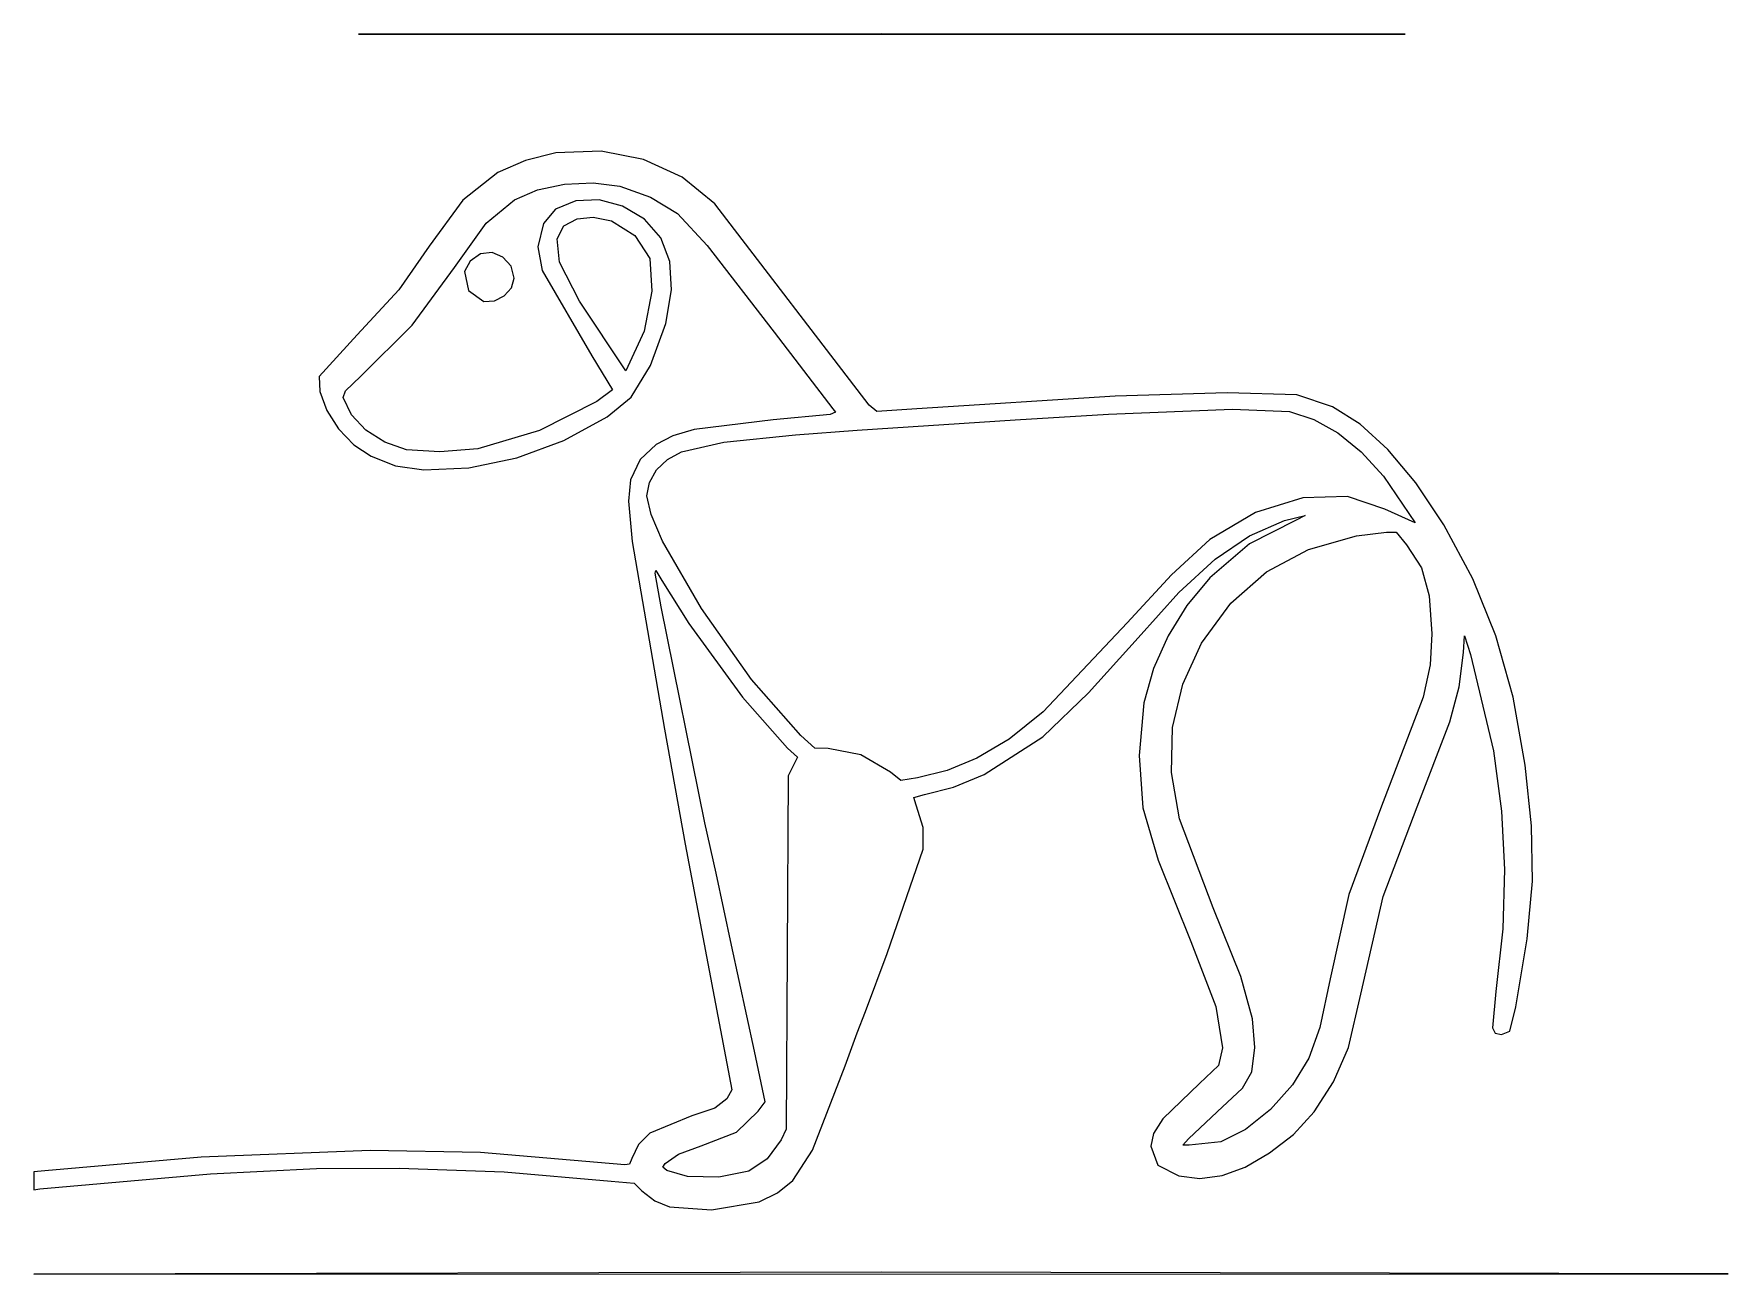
# Model space of a CAD drawing. Extents: x 0 to 60, y 7.5 to 51.4.
import ezdxf

# ---------------------------------------------------------------- set-up
doc = ezdxf.new("R2010")
doc.units = 0

msp = doc.modelspace()

# ---------------------------------------------------------------- linework, layer by layer
at = {"layer": 'Layer 1'}
for p, q in [((11.759194, 51.427693), (11.49045, 51.4266)), ((11.49045, 51.4266), (11.535239, 51.425458)), ((11.535239, 51.425458), (15.0034, 51.4206)), ((13.206538, 51.429696), (11.759194, 51.427693)), ((30.0003, 51.433831), (13.206538, 51.429696)), ((15.0034, 51.4206), (15.0035, 51.4206)), ((15.0035, 51.4206), (45.0369, 51.4206)), ((46.806484, 51.429696), (30.0003, 51.433831)), ((45.0369, 51.4206), (48.490495, 51.425458)), ((48.259836, 51.427693), (46.806484, 51.429696)), ((48.531859, 51.4266), (48.259836, 51.427693)), ((48.490495, 51.425458), (48.531859, 51.4266)), ((17.395742, 46.947746), (16.42578, 46.53181)), ((18.4699, 47.2198), (17.395742, 46.947746)), ((20.074296, 47.278224), (18.469879, 47.219825)), ((18.469879, 47.219825), (18.4699, 47.2198)), ((21.580722, 46.987461), (20.074296, 47.278224)), ((22.940785, 46.36304), (21.580722, 46.987461)), ((16.42578, 46.53181), (15.186238, 45.550266)), ((24.106109, 45.420465), (22.940785, 46.36304)), ((17.007909, 45.559356), (17.81973, 45.909346)), ((17.81973, 45.909346), (18.784115, 46.116694)), ((18.784115, 46.116694), (19.793153, 46.167755)), ((19.793153, 46.167755), (20.738929, 46.048887)), ((20.738929, 46.048887), (21.824665, 45.65693)), ((21.824665, 45.65693), (22.776439, 45.076439)), ((15.186238, 45.550266), (13.99135, 43.91877)), ((16.010653, 44.739064), (17.007909, 45.559356)), ((18.463275, 45.228593), (18.033281, 44.719216)), ((19.185995, 45.525351), (18.463275, 45.228593)), ((20.002984, 45.55853), (19.185995, 45.525351)), ((20.837339, 45.337435), (20.002984, 45.55853)), ((21.612155, 44.871367), (20.837339, 45.337435)), ((22.776439, 45.076439), (23.829098, 43.94853)), ((29.570339, 38.295795), (24.106109, 45.420465)), ((14.884399, 43.164626), (16.010653, 44.739064)), ((18.033281, 44.719216), (17.841438, 43.89892)), ((18.516213, 44.18338), (18.759325, 44.641489)), ((18.759325, 44.641489), (19.230664, 44.891216)), ((19.230664, 44.891216), (19.796271, 44.945792)), ((19.796271, 44.945792), (20.441264, 44.811833)), ((20.441264, 44.811833), (20.44126, 44.81183)), ((20.44126, 44.81183), (21.266517, 44.298319)), ((22.187685, 44.213661), (21.612155, 44.871367)), ((13.99135, 43.91877), (12.918846, 42.378234)), ((17.841438, 43.89892), (17.986974, 43.065393)), ((18.600558, 43.356466), (18.516213, 44.18338)), ((21.266517, 44.298319), (21.80401, 43.48216)), ((22.505219, 43.380444), (22.187685, 44.213661)), ((23.829098, 43.94853), (26.196539, 40.875729)), ((15.444178, 43.387108), (15.241585, 43.025747)), ((15.8105, 43.6542), (15.444178, 43.387108)), ((16.21982, 43.695543), (15.8105, 43.654196)), ((15.8105, 43.654196), (15.8105, 43.6542)), ((16.604333, 43.528506), (16.21982, 43.695543)), ((16.889617, 43.207664), (16.604333, 43.528506)), ((17.00125, 42.787593), (16.889617, 43.207664)), ((19.310048, 41.97387), (18.600558, 43.356466)), ((21.80401, 43.48216), (21.877605, 42.324484)), ((22.564757, 42.369856), (22.505219, 43.380444)), ((13.386865, 41.122162), (14.884399, 43.164626)), ((15.241585, 43.025747), (15.388775, 42.355122)), ((16.902538, 42.448249), (17.00125, 42.787593)), ((17.986974, 43.065393), (19.753254, 40.035593)), ((12.918846, 42.378234), (11.44446, 40.78312)), ((15.388775, 42.355122), (15.92296, 41.967297)), ((15.92296, 41.967297), (16.300755, 41.990347)), ((16.300755, 41.990347), (16.64816, 42.166582)), ((16.64816, 42.166582), (16.902538, 42.448249)), ((21.877605, 42.324484), (21.598936, 40.90881)), ((22.366298, 41.180037), (22.564757, 42.369856)), ((20.950638, 39.51298), (19.310048, 41.97387)), ((11.44446, 40.78312), (10.09494, 39.30791)), ((11.556909, 39.307916), (13.386865, 41.122162)), ((21.598936, 40.90881), (20.950638, 39.51298)), ((21.823021, 39.701518), (22.366298, 41.180037)), ((26.196539, 40.875729), (28.273739, 38.170079)), ((19.753254, 40.035593), (20.474321, 38.831613)), ((21.135858, 38.580227), (21.823021, 39.701518)), ((10.09494, 39.30791), (10.121401, 38.778687)), ((11.024378, 38.805981), (11.556909, 39.307916)), ((10.121401, 38.778687), (10.364616, 38.106511)), ((10.948302, 38.567004), (11.024378, 38.805981)), ((11.238135, 37.956639), (10.948302, 38.567004)), ((19.925252, 38.42808), (17.896015, 37.391962)), ((20.474321, 38.831613), (19.925252, 38.42808)), ((20.289101, 37.879006), (21.135858, 38.580227)), ((38.269451, 38.606713), (31.257241, 38.170104)), ((42.238621, 38.725788), (38.269451, 38.606713)), ((44.699507, 38.664597), (42.238621, 38.725788)), ((45.969641, 38.236257), (44.699507, 38.664597)), ((10.364616, 38.106511), (10.782103, 37.454801)), ((11.748752, 37.410154), (11.238135, 37.956639)), ((18.758798, 37.042273), (20.289101, 37.879006)), ((28.189395, 37.969139), (26.170079, 37.773162)), ((28.37669, 38.051313), (28.189395, 37.969139)), ((28.273739, 38.170079), (28.37669, 38.051313)), ((29.834951, 38.070875), (29.570339, 38.295795)), ((31.257241, 38.170104), (29.834951, 38.070875)), ((34.730331, 37.773156), (38.037981, 37.971615)), ((38.037981, 37.971615), (42.423921, 38.156843)), ((42.423921, 38.156843), (44.441581, 38.064229)), ((44.44156, 38.06423), (45.308576, 37.788558)), ((44.441581, 38.064229), (44.44156, 38.06423)), ((45.308576, 37.788558), (46.158227, 37.312567)), ((46.946532, 37.624862), (45.969641, 38.236257)), ((10.782103, 37.454801), (11.322387, 36.891156)), ((12.418137, 36.979025), (11.748752, 37.410154)), ((17.896015, 37.391962), (15.717932, 36.7478)), ((22.610849, 37.211275), (22.028909, 36.899944)), ((23.375122, 37.435782), (22.610849, 37.211275)), ((26.170079, 37.773162), (23.375122, 37.435782)), ((24.426183, 36.990072), (26.957361, 37.243933)), ((26.957361, 37.243933), (29.140411, 37.409315)), ((29.140411, 37.409315), (34.730331, 37.773156)), ((46.158227, 37.312567), (46.983073, 36.641837)), ((47.925286, 36.728802), (46.946532, 37.624862)), ((11.322387, 36.891156), (11.933991, 36.483177)), ((13.184272, 36.714724), (12.418137, 36.979025)), ((14.369238, 36.641955), (13.184272, 36.714724)), ((15.717932, 36.7478), (14.369238, 36.641955)), ((17.091435, 36.429428), (18.758798, 37.042273)), ((22.028909, 36.899944), (21.461648, 36.369894)), ((22.426607, 36.374745), (22.922031, 36.641942)), ((22.922031, 36.641942), (24.426183, 36.990072)), ((46.983073, 36.641837), (47.77567, 35.78195)), ((48.910242, 35.541255), (47.925286, 36.728802)), ((11.933991, 36.483177), (12.80473, 36.145797)), ((12.80473, 36.145797), (13.799501, 36.006876)), ((13.799501, 36.006876), (15.400505, 36.073339)), ((15.400505, 36.073339), (17.091435, 36.429428)), ((21.461648, 36.369894), (21.122614, 35.656274)), ((21.788024, 35.56003), (22.039715, 36.002738)), ((22.039715, 36.002738), (22.426607, 36.374745)), ((21.122614, 35.656274), (21.045505, 34.89965)), ((21.698201, 35.080732), (21.788024, 35.56003)), ((47.77567, 35.78195), (48.88704, 34.12813)), ((49.905741, 34.055397), (48.910242, 35.541255)), ((21.045505, 34.89965), (21.180498, 33.463307)), ((21.845327, 34.420312), (21.698201, 35.080732)), ((44.918694, 35.012924), (43.244095, 34.497551)), ((46.495303, 35.059438), (44.918694, 35.012924)), ((47.82198, 34.611046), (46.495303, 35.059438)), ((22.251301, 33.481275), (21.845327, 34.420312)), ((43.244095, 34.497551), (41.62345, 33.539366)), ((44.653203, 34.207546), (43.026669, 33.386423)), ((43.030389, 33.668293), (44.269516, 34.207546)), ((44.269516, 34.207546), (44.992238, 34.39112)), ((44.992238, 34.39112), (44.653203, 34.207546)), ((48.88704, 34.12813), (47.82198, 34.611046)), ((41.808627, 32.840657), (43.030389, 33.668293)), ((45.118591, 33.188147), (46.816449, 33.665066)), ((46.816449, 33.665066), (47.874899, 33.797372)), ((47.874899, 33.797372), (48.218894, 33.803988)), ((48.218894, 33.803988), (48.582735, 33.354148)), ((50.932249, 32.149467), (49.905741, 34.055397)), ((21.180498, 33.463307), (22.319984, 26.824864)), ((23.627385, 31.096669), (22.251301, 33.481275)), ((41.62345, 33.539366), (40.267317, 32.29321)), ((43.026669, 33.386423), (41.623403, 32.183266)), ((43.627874, 32.389973), (45.118591, 33.188147)), ((48.582735, 33.354148), (48.58273, 33.35414)), ((48.58273, 33.35414), (49.111953, 32.540459)), ((21.989255, 32.348633), (22.0091, 32.442074)), ((22.0091, 32.442074), (22.227405, 32.084021)), ((40.522368, 31.659518), (41.808627, 32.840657)), ((42.360426, 31.281705), (43.627874, 32.389973)), ((49.111953, 32.540459), (49.384007, 31.540724)), ((22.200944, 31.157883), (21.989255, 32.348633)), ((22.227405, 32.084021), (23.186622, 30.562501)), ((40.267317, 32.29321), (38.69288, 30.595566)), ((41.623403, 32.183266), (40.810963, 31.202549)), ((51.742313, 30.135008), (50.932249, 32.149467)), ((39.089746, 30.059756), (40.522368, 31.659518)), ((40.810963, 31.202549), (40.144886, 30.127564)), ((41.332369, 29.874506), (42.360426, 31.281705)), ((49.384007, 31.540724), (49.482409, 30.198649)), ((23.748924, 23.517223), (22.200944, 31.157883)), ((25.401626, 28.585546), (23.627385, 31.096669)), ((38.69288, 30.595566), (35.723444, 27.43842)), ((23.186622, 30.562501), (23.18663, 30.56249)), ((23.18663, 30.56249), (25.076123, 27.955237)), ((37.323464, 28.111551), (39.089746, 30.059756)), ((40.144886, 30.127564), (39.632614, 28.975677)), ((49.482409, 30.198649), (49.422355, 29.107539)), ((50.60035, 29.537147), (50.640042, 30.132523)), ((50.640042, 30.132523), (50.851731, 29.470994)), ((52.355158, 27.955581), (51.742313, 30.135008)), ((40.661538, 28.416245), (41.332369, 29.874506)), ((50.450679, 28.319936), (50.60035, 29.537147)), ((50.851731, 29.470994), (51.658796, 26.064124)), ((39.632614, 28.975677), (39.281593, 27.764256)), ((49.422355, 29.107539), (49.170664, 27.95441)), ((27.149201, 26.606542), (25.401626, 28.585546)), ((40.307, 26.886046), (40.661538, 28.416245)), ((50.117434, 27.082877), (50.450679, 28.319936)), ((25.076123, 27.955237), (26.67289, 26.15671)), ((35.715946, 26.560266), (37.323464, 28.111551)), ((39.281593, 27.764256), (39.126134, 25.897917)), ((49.170664, 27.95441), (47.663209, 24.013349)), ((52.790011, 25.554747), (52.355158, 27.955581)), ((35.723444, 27.43842), (34.518738, 26.472586)), ((48.966374, 24.079537), (50.117434, 27.082877)), ((22.319984, 26.824864), (23.047666, 22.756464)), ((27.638732, 26.156702), (27.149201, 26.606542)), ((34.518738, 26.472586), (33.37419, 25.799476)), ((33.63875, 25.222324), (35.715946, 26.560266)), ((40.269995, 25.29383), (40.307, 26.886046)), ((26.67289, 26.15671), (27.030116, 25.832561)), ((27.030116, 25.832561), (26.864734, 25.501796)), ((28.115033, 26.143472), (27.638732, 26.156702)), ((29.269404, 25.92434), (28.115033, 26.143472)), ((30.324543, 25.30333), (29.269404, 25.92434)), ((33.37419, 25.799476), (32.32236, 25.360386)), ((39.126134, 25.897917), (39.248517, 24.046466)), ((51.658796, 26.064124), (51.943046, 23.930899)), ((26.864734, 25.501796), (26.692736, 25.177647)), ((30.688384, 25.005642), (30.324543, 25.30333)), ((32.32236, 25.360386), (31.27053, 25.104871)), ((32.549295, 24.770417), (33.63875, 25.222324)), ((40.551765, 23.649516), (40.269995, 25.29383)), ((53.013586, 23.404259), (52.790011, 25.554747)), ((26.692736, 25.177647), (26.65966, 18.919587)), ((31.27053, 25.104871), (30.688384, 25.005642)), ((31.521856, 24.509526), (32.549295, 24.770417)), ((31.147265, 24.411124), (31.521856, 24.509526)), ((31.224168, 24.13907), (31.147265, 24.411124)), ((31.477203, 23.34606), (31.224168, 24.13907)), ((39.248517, 24.046466), (39.78849, 22.192532)), ((47.663209, 24.013349), (46.546876, 20.981066)), ((47.761562, 20.910812), (48.966374, 24.079537)), ((24.145841, 21.731093), (23.748924, 23.517223)), ((41.735905, 20.500636), (40.551765, 23.649516)), ((51.943046, 23.930899), (52.052405, 21.858453)), ((53.040564, 21.449131), (53.013586, 23.404259)), ((31.482164, 22.57786), (31.477203, 23.34606)), ((23.047666, 22.756464), (24.708106, 14.063974)), ((30.198794, 18.88653), (31.482164, 22.57786)), ((39.78849, 22.192532), (40.948647, 19.316536)), ((24.69491, 19.184203), (24.145841, 21.731093)), ((52.052405, 21.858453), (51.988113, 19.75872)), ((52.85792, 19.408418), (53.040564, 21.449131)), ((42.717448, 18.06952), (41.735905, 20.500636)), ((46.546876, 20.981066), (45.877079, 17.993439)), ((46.968554, 17.444397), (47.761562, 20.910812)), ((40.948647, 19.316536), (41.83096, 17.006972)), ((51.988113, 19.75872), (51.75141, 17.543634)), ((52.452631, 17.001177), (52.85792, 19.408418)), ((25.501975, 15.433333), (24.69491, 19.184203)), ((26.65966, 18.919587), (26.626583, 12.668137)), ((29.43142, 16.83579), (30.198794, 18.88653)), ((43.138345, 16.571156), (42.717448, 18.06952)), ((45.877079, 17.993439), (45.519853, 16.267675)), ((46.531945, 15.559037), (46.968554, 17.444397)), ((51.75141, 17.543634), (51.629854, 16.26192)), ((29.140347, 16.075032), (29.43142, 16.83579)), ((41.83096, 17.006972), (42.073247, 15.545816)), ((52.243422, 16.139535), (52.452631, 17.001177)), ((43.213594, 15.555708), (43.138345, 16.571156)), ((45.519853, 16.267675), (45.122936, 15.181939)), ((51.629854, 16.26192), (51.726292, 16.073798)), ((28.710353, 14.917352), (29.140347, 16.075032)), ((51.726292, 16.073798), (51.949869, 16.022114)), ((51.949869, 16.022114), (52.243422, 16.139535)), ((25.885662, 13.633973), (25.501975, 15.433333)), ((42.073247, 15.545816), (41.933499, 14.928941)), ((43.105269, 14.699026), (43.213594, 15.555708)), ((45.122936, 15.181939), (44.543994, 14.238847)), ((46.005205, 14.341824), (46.531945, 15.559037)), ((27.559289, 11.923932), (28.710353, 14.917352)), ((41.933499, 14.928941), (41.252951, 14.282296)), ((42.77699, 14.125974), (43.105269, 14.699026)), ((24.708106, 14.063974), (24.528667, 13.741478)), ((41.252951, 14.282296), (39.95387, 13.03862)), ((41.888059, 13.289966), (42.77699, 14.125974)), ((44.543994, 14.238847), (43.765974, 13.367695)), ((45.314735, 13.283377), (46.005205, 14.341824)), ((24.106115, 13.40906), (23.285819, 13.144448)), ((24.528667, 13.741478), (24.106115, 13.40906)), ((24.871042, 12.567257), (25.634281, 13.303209)), ((25.634281, 13.303209), (25.885662, 13.633973)), ((40.862689, 12.330749), (41.888059, 13.289966)), ((43.765974, 13.367695), (42.887484, 12.662753)), ((44.586229, 12.483757), (45.314735, 13.283377)), ((23.285819, 13.144448), (21.80317, 12.530879)), ((26.626583, 12.668137), (26.44797, 12.291065)), ((39.95387, 13.03862), (39.633338, 12.520353)), ((42.887484, 12.662753), (42.007136, 12.218289)), ((21.396434, 12.128588), (21.168929, 11.629548)), ((21.80317, 12.530879), (21.396434, 12.128588)), ((22.812037, 11.785826), (23.616621, 12.079379)), ((23.616621, 12.079379), (24.871042, 12.567257)), ((26.44797, 12.291065), (25.960092, 11.617133)), ((39.633338, 12.520353), (39.532971, 12.072786)), ((39.532971, 12.072786), (39.786006, 11.402161)), ((40.670846, 12.105829), (40.862689, 12.330749)), ((40.895766, 12.099214), (40.670846, 12.105829)), ((42.007136, 12.218289), (40.895766, 12.099214)), ((43.733685, 11.828017), (44.586229, 12.483757)), ((5.920688, 11.68247), (0.383688, 11.199554)), ((11.900908, 11.914005), (5.920688, 11.68247)), ((15.803928, 11.841237), (11.900908, 11.914005)), ((20.917548, 11.411243), (15.803928, 11.841237)), ((21.08045, 11.428608), (20.917548, 11.411243)), ((21.168929, 11.629548), (21.08045, 11.428608)), ((22.262967, 11.330197), (22.339871, 11.457542)), ((22.339871, 11.457542), (22.812037, 11.785826)), ((25.960092, 11.617133), (25.30352, 11.186315)), ((26.864683, 10.855562), (27.559289, 11.923932)), ((39.786006, 11.402161), (40.525265, 11.014336)), ((42.877, 11.33063), (43.733685, 11.828017)), ((0.383688, 11.199554), (0.000001, 11.159862)), ((0.000001, 11.159862), (0.000001, 10.842328)), ((0.000001, 10.842328), (0.000001, 10.524794)), ((0.21169, 10.55787), (6.25145, 11.087093)), ((6.25145, 11.087093), (10.003973, 11.283071)), ((10.003973, 11.283071), (12.93289, 11.285552)), ((12.93289, 11.285552), (16.648204, 11.159862)), ((16.648204, 11.159862), (20.42801, 10.835712)), ((20.42801, 10.835712), (21.241691, 10.756329)), ((22.399408, 11.212776), (22.262967, 11.330197)), ((23.14032, 11.001087), (22.399408, 11.212776)), ((24.249208, 10.967184), (23.14032, 11.001087)), ((25.30352, 11.186315), (24.249208, 10.967184)), ((26.321095, 10.415023), (26.864683, 10.855562)), ((40.525265, 11.014336), (41.270311, 10.923789)), ((41.270311, 10.923789), (42.055049, 11.02922)), ((42.055049, 11.02922), (42.877, 11.33063)), ((0.000001, 10.524794), (0.21169, 10.55787)), ((21.241691, 10.756329), (21.519533, 10.485102)), ((21.519533, 10.485102), (21.972991, 10.14059)), ((25.676414, 10.099761), (26.321095, 10.415023)), ((21.972991, 10.14059), (22.502731, 9.921975)), ((22.502731, 9.921975), (23.987033, 9.810342)), ((23.987033, 9.810342), (25.676414, 10.099761)), ((30.007, 7.607493), (0, 7.54134)), ((0, 7.54134), (59.9676, 7.547955)), ((0, 7.54134), (0, 7.54134)), ((59.9676, 7.547955), (30.007, 7.607493))]:
    msp.add_line(p, q, dxfattribs=at)

doc.saveas('drawing.dxf')
